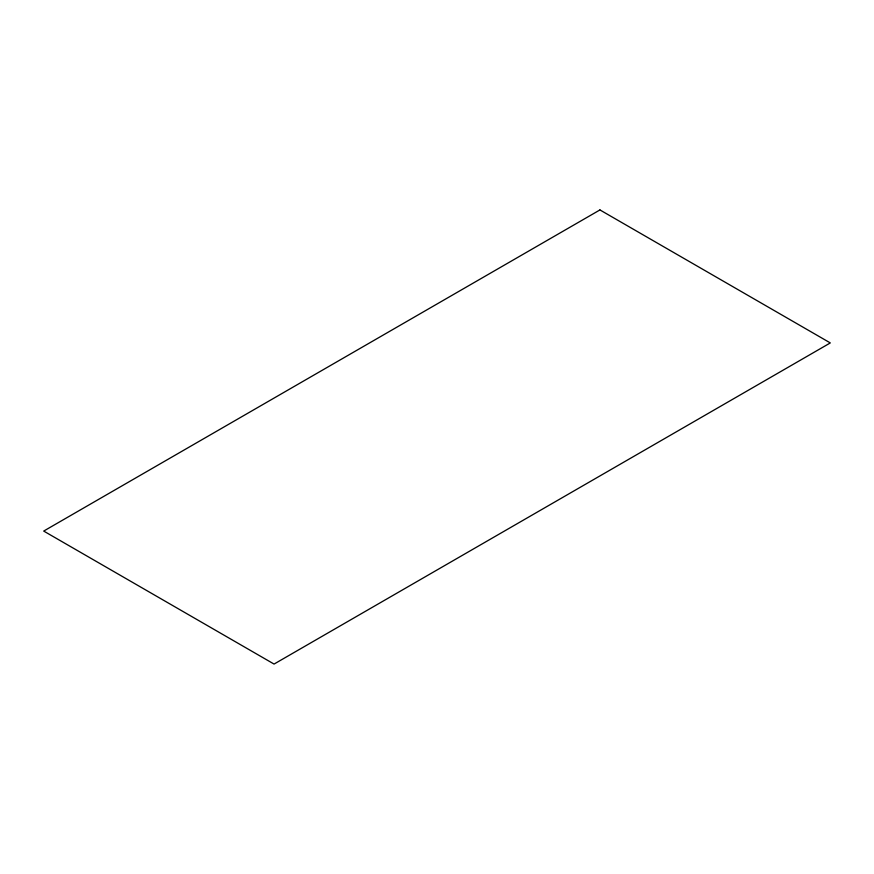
<?xml version="1.0" encoding="UTF-8"?>
<svg xmlns="http://www.w3.org/2000/svg" width="874" height="874" viewBox="0 0 874 874"><rect width="100%" height="100%" fill="white"/><g stroke="black" fill="none" stroke-linecap="round" stroke-linejoin="round"><path stroke-width="1.31" d="M599.935 209.935L43.7 531.075L274.065 664.065L830.3 342.925L599.935 209.935"/></g></svg>
